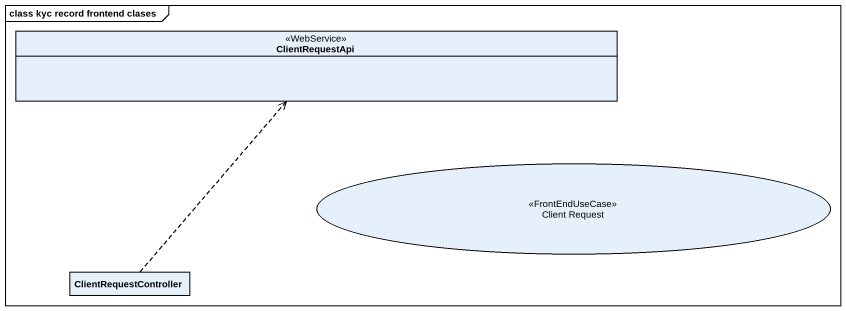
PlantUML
@startuml
mainframe class kyc record frontend clases
allowmixing
hide circle
hide empty members
class ClientRequestApi <<WebService>>
usecase "Client Request" as Client_Request <<FrontEndUseCase>>
class ClientRequestController
ClientRequestController .up.> ClientRequestApi
@enduml
